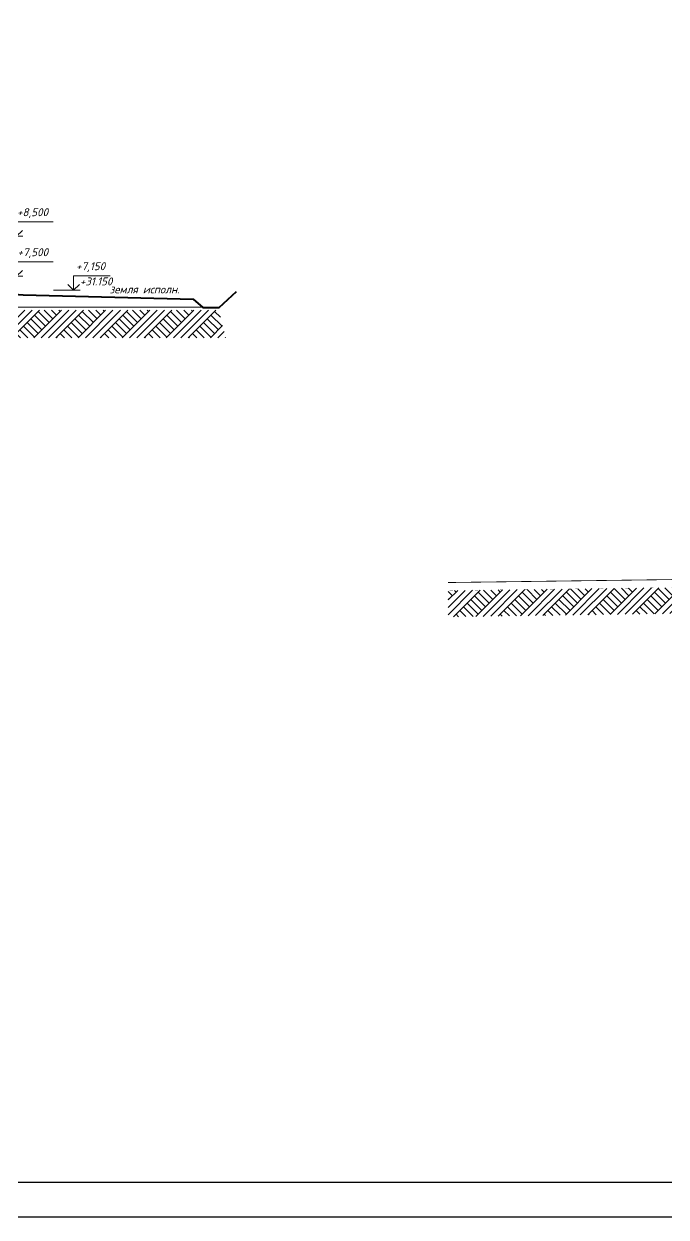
# Model space of a CAD drawing. Header units: millimetres. Extents: x -6419137 to 687965, y -598396 to 179722.
# Drawn here: x 359547 to 375608, y 70101 to 99924 of the extents above; entities that cross this region are included whole.
import ezdxf

# ---------------------------------------------------------------- set-up
doc = ezdxf.new("R2010")
doc.units = ezdxf.units.MM
doc.header["$MEASUREMENT"] = 0
for name, color, linetype, lineweight in [('перекрытие_Ном._пера__96', 7, 'Continuous', 13), ('подп стены Инжзащита_Ном._пера__99', 7, 'Continuous', 40), ('размеры_Ном._пера__96', 7, 'Continuous', 5), ('чертеж_Ном._пера__91', 250, 'Continuous', 5), ('чертеж_Ном._пера__96', 7, 'Continuous', 13), ('чертеж_Ном._пера__98', 7, 'Continuous', 35), ('Штриховка', 7, 'Continuous', 5), ('штриховка_Ном._пера__96', 7, 'Continuous', 13)]:
    doc.layers.add(name, color=color, linetype=linetype, lineweight=lineweight)
doc.layers.add('чертеж', color=7, linetype='Continuous')
doc.styles.get("Standard").update_dxf_attribs({"font": 'isocpeui.ttf'})

# ---------------------------------------------------------------- blocks, each defined once
blk = doc.blocks.new('Отметка высоты (ГОСТ)[26]_3', base_point=(115341, -142))
at = {"layer": 'чертеж_Ном._пера__91', "linetype": 'Continuous'}
for p, q in [((115341, -142), (115341, 308)), ((115341, 308), (116483, 308)), ((114709, -142), (115541, -142))]:
    blk.add_line(p, q, dxfattribs=at)
at = {"layer": 'чертеж_Ном._пера__98', "linetype": 'Continuous', "lineweight": 30}
for q in [(115161, 38), (115521, 38)]:
    blk.add_line((115341, -142), q, dxfattribs=at)

msp = doc.modelspace()

# ---------------------------------------------------------------- hatches: boundary and pattern name
at = {"layer": 'штриховка_Ном._пера__96', "linetype": 'Continuous'}
h = msp.add_hatch(dxfattribs=at)
h.set_pattern_fill('ГРУНТ_0003', color=256, style=0, pattern_type=2)
h.set_pattern_definition([(45, (282689.9, 86120), (-275.7716, 275.7716), []), (45, (282598, 86211.9), (-551.543, 551.543), []), (45, (282506.05, 86303.85), (-551.543, 551.543), []), (135, (282414.12, 86395.77), (91.92388, 91.92388), [390, -390])])
h.paths.add_polyline_path([(364422.9, 92770.4), (359326.9, 92770.4), (359338.6, 93096.3), (357917.9, 93214.3), (357763.7, 91620), (357463.7, 91620), (357220.1, 89120), (356918.4, 89120), (356918.4, 85917.9), (356495.4, 85990.3), (356419.7, 86054), (356026.2, 84650.5), (354411.1, 84696.2), (354628.3, 84145.3), (357240.4, 84145.3), (357420.4, 85420), (357413.9, 85420), (357500.8, 85863.6), (357502, 85882.3), (357534.3, 86083.3), (357729.2, 88420), (357789.4, 88420), (358084.1, 90765.5), (358328.2, 90765.5), (358682.1, 92079.5), (364592.5, 92079.5)])
h = msp.add_hatch(dxfattribs=at)
h.set_pattern_fill('ГРУНТ_0003', color=256, style=0, pattern_type=2)
h.set_pattern_definition([(45, (319428.82, 86090), (-275.7716, 275.7716), []), (45, (319336.9, 86181.9), (-551.543, 551.543), []), (45, (319245, 86273.85), (-551.543, 551.543), []), (135, (319153.05, 86365.77), (91.92388, 91.92388), [390, -390])])
h.paths.add_polyline_path([(370158.4, 85760.3), (370155.8, 85103.1), (381115.9, 85264.7), (381442.7, 84736.2), (392307.1, 84709.2), (391958.7, 85998), (391884.5, 85998), (391884.5, 85561.6), (382084.5, 85561.6), (382085.4, 85920)])

# ---------------------------------------------------------------- linework, layer by layer
at = {"layer": 'подп стены Инжзащита_Ном._пера__99', "color": 32, "linetype": 'Continuous', "true_color": 0xb35900, "flags": 128}
msp.add_lwpolyline([(357924.8, 93270), (357924.8, 93270), (359534.4, 93152), (363778, 93040.3), (364019.8, 92833.1), (364429.5, 92833.1), (364863.8, 93236.2)], dxfattribs=at)
at = {"layer": 'размеры_Ном._пера__96', "color": 6, "lineweight": 30}
for points in [[(158705.3, 167372.2), (687965.5, 167372.2), (687965.5, 70101), (158705.3, 70101)], [(159572.2, 166505.3), (687098.6, 166505.3), (687098.6, 70967.9), (159572.2, 70967.9)]]:
    msp.add_lwpolyline(points, close=True, dxfattribs=at)
at = {"layer": 'чертеж', "color": 44, "const_width": 20}
msp.add_lwpolyline([(382084.5, 86120), (370155.8, 85961.5)], dxfattribs=at)
at = {"layer": 'чертеж', "lineweight": 5, "const_width": 1}
msp.add_lwpolyline([(382087.1, 85920), (370158.4, 85761.5)], dxfattribs=at)
at = {"layer": 'Штриховка'}
msp.add_lwpolyline([(359332.4, 93166.8), (359332.4, 92845.5), (364018.7, 92845.5)], dxfattribs=at)

# ---------------------------------------------------------------- block references
at = {"layer": 'чертеж_Ном._пера__96', "xscale": 0.8, "yscale": 0.8, "zscale": 0.8}
for p in [(359365.5, 94620), (359365.5, 93620), (360792.8, 93270)]:
    msp.add_blockref('Отметка высоты (ГОСТ)[26]_3', p, dxfattribs=at)

# ---------------------------------------------------------------- texts
at = {"layer": 'перекрытие_Ном._пера__96', "color": 5}
for s, p in [('+31.150', (360949.3, 93388.6)), ('земля исполн.', (361693.2, 93189.4))]:
    msp.add_text(s, height=198, dxfattribs=at).set_placement(p)
at = {"layer": 'подп стены Инжзащита_Ном._пера__99', "char_height": 200, "attachment_point": 9}
for s, insert in [('+8,500', (360151.9, 95071)), ('+7,500', (360151.9, 94071))]:
    msp.add_mtext(s, dxfattribs=dict(at, insert=insert))
at = {"layer": 'подп стены Инжзащита_Ном._пера__99', "color": 1, "insert": (361579.2, 93721), "char_height": 200, "attachment_point": 9}
msp.add_mtext('+7,150', dxfattribs=at)

doc.saveas('drawing.dxf')
